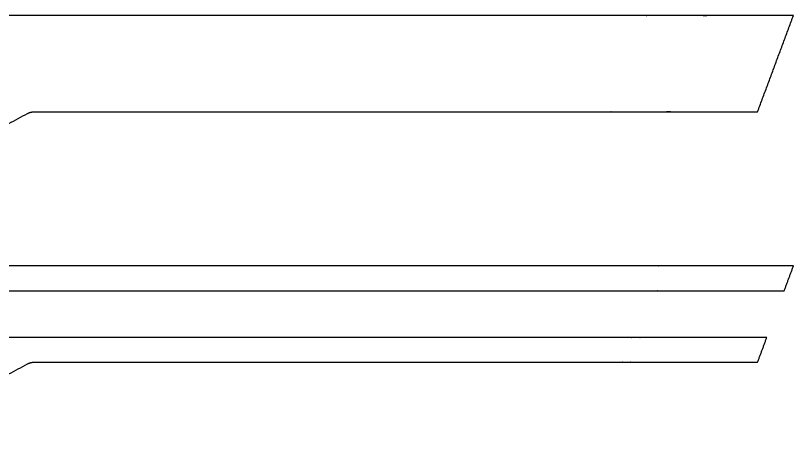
# Model space of a CAD drawing. Header units: inches. Extents: x -37.5 to 58.1, y -26.7 to 54.4.
# Drawn here: x -12.36 to -5.83, y 24.06 to 27.66 of the extents above; entities that cross this region are included whole.
import ezdxf

# ---------------------------------------------------------------- set-up
doc = ezdxf.new("R2010")
doc.units = ezdxf.units.IN
doc.header["$MEASUREMENT"] = 0
doc.layers.add('cut clear acryl', color=1, linetype='Continuous', true_color=0xfb0007)

msp = doc.modelspace()

# ---------------------------------------------------------------- linework, layer by layer
at = {"layer": 'cut clear acryl'}
for points, knots in [([(-5.8273, 27.6648), (-6.1702, 27.6648), (-6.5132, 27.6648), (-9.7948, 27.6648), (-13.0764, 27.6648)], [20726.357537, 20726.357537, 20726.357537, 20743.779333, 20743.779333, 24175.971112, 24175.971112, 24175.971112]), ([(-12.2063, 26.8555), (-9.5103, 26.8555), (-6.8143, 26.8555), (-6.4714, 26.8555), (-6.1284, 26.8555)], [17260.077872, 17260.077872, 17260.077872, 20687.003999, 20687.003999, 20704.425795, 20704.425795, 20704.425795]), ([(-5.8273, 25.5593), (-6.3573, 25.5593), (-6.8873, 25.5593), (-6.928, 25.5593), (-6.9688, 25.5593), (-7.5679, 25.5593), (-8.1669, 25.5593), (-10.6217, 25.5593), (-13.0764, 25.5593)], [8289.472811, 8289.472811, 8289.472811, 8843.288176, 8843.288176, 8885.886033, 8885.886033, 9511.894174, 9511.894174, 12077.061964, 12077.061964, 12077.061964]), ([(-13.5386, 25.3517), (-10.8914, 25.3517), (-8.2442, 25.3517), (-7.6451, 25.3517), (-7.046, 25.3517)], [8089.912559, 8089.912559, 8089.912559, 8224.411073, 8224.411073, 8254.847964, 8254.847964, 8254.847964]), ([(-7.046, 25.3517), (-7.0053, 25.3517), (-6.9645, 25.3517), (-6.4345, 25.3517), (-5.9046, 25.3517)], [8254.847964, 8254.847964, 8254.847964, 8256.919098, 8256.919098, 8283.845933, 8283.845933, 8283.845933]), ([(-6.0512, 24.9577), (-6.5811, 24.9577), (-7.1111, 24.9577), (-7.1519, 24.9577), (-7.1926, 24.9577), (-7.7917, 24.9577), (-8.3908, 24.9577), (-10.5308, 24.9577), (-12.6707, 24.9577)], [15670.761233, 15670.761233, 15670.761233, 16287.471276, 16287.471276, 16334.906807, 16334.906807, 17032.008283, 17032.008283, 19522.195347, 19522.195347, 19522.195347]), ([(-12.2063, 24.7501), (-10.3372, 24.7501), (-8.468, 24.7501), (-7.869, 24.7501), (-7.2699, 24.7501), (-7.2291, 24.7501), (-7.1884, 24.7501), (-6.6584, 24.7501), (-6.1284, 24.7501)], [15510.755011, 15510.755011, 15510.755011, 15605.70808, 15605.70808, 15636.140575, 15636.140575, 15638.211409, 15638.211409, 15665.134355, 15665.134355, 15665.134355])]:
    msp.add_open_spline(points, degree=2, knots=knots, dxfattribs=at)
for points in [[(-6.1284, 26.8555), (-5.9779, 27.2602), (-5.8273, 27.6648)], [(-13.5221, 26.1642), (-12.8922, 26.5028), (-12.2623, 26.8414)], [(-5.9046, 25.3517), (-5.8659, 25.4555), (-5.8273, 25.5593)], [(-6.1284, 24.7501), (-6.0898, 24.8539), (-6.0512, 24.9577)], [(-13.5221, 24.0588), (-12.8922, 24.3974), (-12.2623, 24.736)]]:
    msp.add_open_spline(points, degree=2, dxfattribs=at)
for points, weights in [([(-12.2623, 26.8414), (-12.2361, 26.8555), (-12.2063, 26.8555)], [1, 0.969742667534, 1]), ([(-12.2623, 24.736), (-12.2361, 24.7501), (-12.2063, 24.7501)], [1, 0.969742667535, 1])]:
    msp.add_rational_spline(points, weights, degree=2, dxfattribs=at)

doc.saveas('drawing.dxf')
